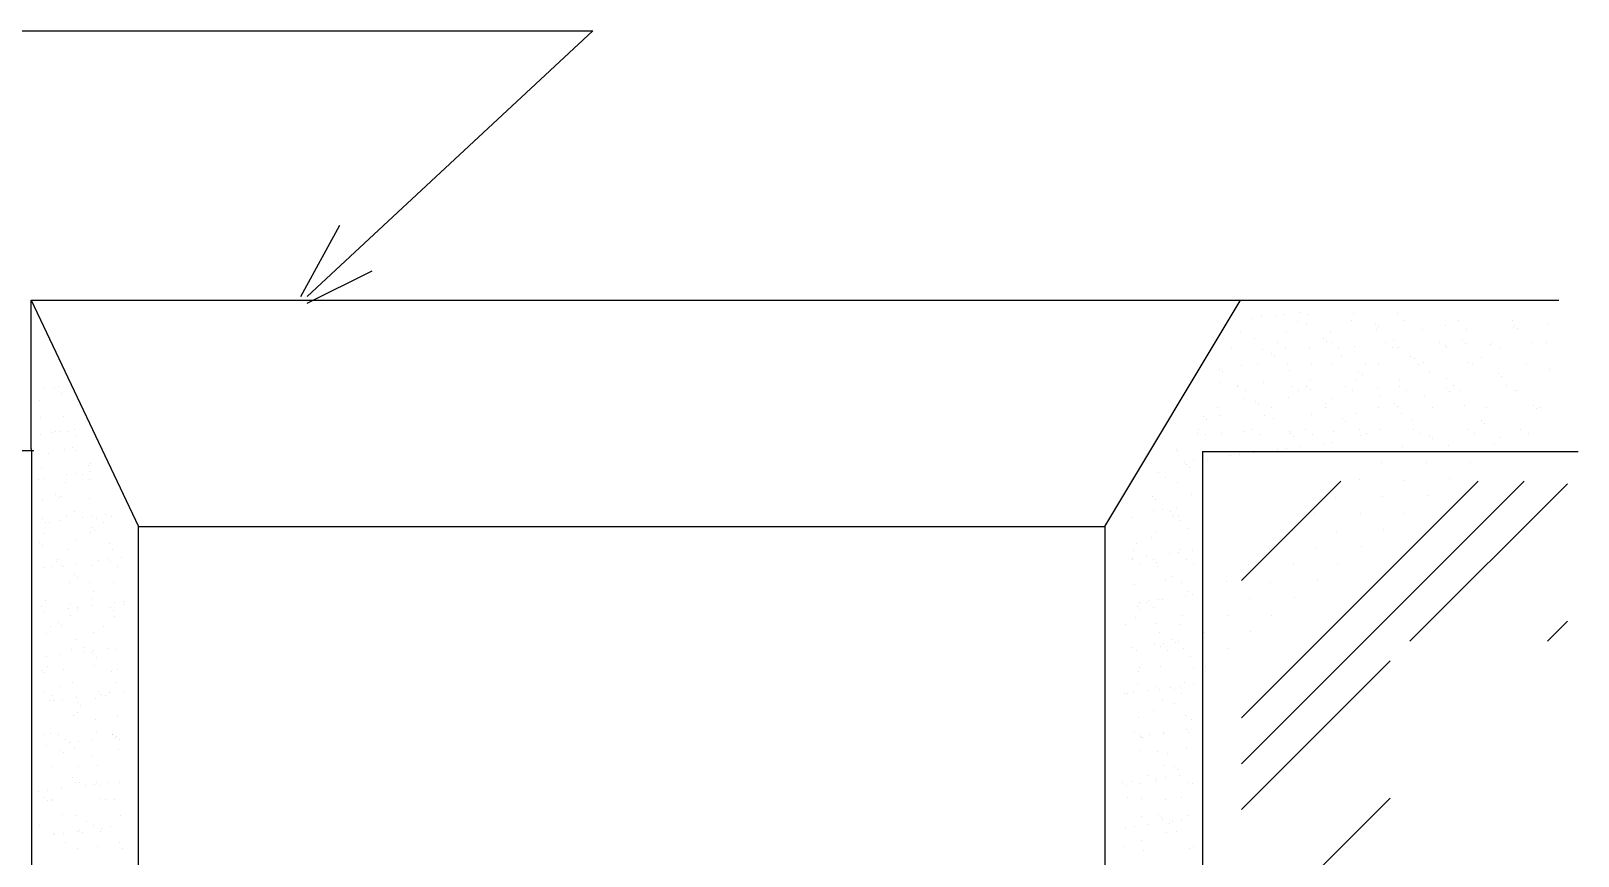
# Model space of a CAD drawing. Extents: x 0.035 to 0.854, y 0.057 to 0.57.
# Drawn here: x 0.81737 to 0.85431, y 0.36595 to 0.38567 of the extents above; entities that cross this region are included whole.
import ezdxf

# ---------------------------------------------------------------- set-up
doc = ezdxf.new("R2010")
doc.units = 0
doc.header["$LTSCALE"] = 500
doc.header["$MEASUREMENT"] = 0
doc.layers.get('0').update_dxf_attribs({"linetype": 'CONTINUOUS'})

# ---------------------------------------------------------------- blocks, each defined once
blk = doc.blocks.new('*X38')
at = {"color": 0, "linetype": 'Continuous'}
for p, q in [((-5.246, 27.899), (2.934, 36.08)), ((-5.246, 29.225), (1.608, 36.08)), ((-5.246, 33.203), (-2.369, 36.08)), ((-0.369, 31.451), (4.188, 36.008)), ((3.609, 31.451), (4.188, 32.031)), ((-5.246, 26.574), (-0.943, 30.877)), ((-5.246, 22.596), (-0.943, 26.9)), ((-5.246, 18.619), (-0.943, 22.922)), ((-5.246, 17.293), (-0.943, 21.596)), ((-5.246, 15.967), (-0.943, 20.27)), ((-9.439, 7.796), (-0.943, 16.293)), ((-39.087, 9.969), (-38.931, 10.125)), ((-36.185, 8.893), (-34.953, 10.125)), ((-35.218, 8.534), (-33.627, 10.125)), ((-34.251, 8.176), (-32.301, 10.125)), ((-31.349, 7.1), (-28.559, 9.89)), ((-18.775, 2.438), (-10.938, 10.275)), ((-28.447, 6.024), (-25.596, 8.875)), ((-27.48, 5.665), (-24.609, 8.537)), ((-26.513, 5.307), (-23.621, 8.199)), ((-19.743, 2.796), (-14.36, 8.179)), ((-23.611, 4.231), (-20.658, 7.184)), ((-20.71, 3.155), (-17.695, 6.169))]:
    blk.add_line(p, q, dxfattribs=at)
blk = doc.blocks.new('*X42')
at = {"color": 0, "linetype": 'Continuous'}
for p, q in [((-4.924, 40.778), (-4.924, 40.778)), ((-4.658, 40.867), (-4.658, 40.867)), ((-4.245, 40.868), (-4.245, 40.868)), ((-3.985, 40.902), (-3.985, 40.902)), ((-3.578, 40.955), (-3.578, 40.955)), ((-3.308, 40.915), (-3.308, 40.915)), ((-1.999, 40.932), (-1.999, 40.932)), ((-0.72, 40.926), (-0.72, 40.926)), ((-5.261, 40.404), (-5.261, 40.404)), ((-3.952, 40.421), (-3.952, 40.421)), ((-3.629, 40.717), (-3.629, 40.717)), ((-3.367, 40.661), (-3.367, 40.661)), ((-2.673, 40.415), (-2.673, 40.415)), ((-2.071, 40.72), (-2.071, 40.72)), ((-1.367, 40.644), (-1.367, 40.644)), ((-1.323, 40.463), (-1.323, 40.463)), ((-1.274, 40.559), (-1.274, 40.559)), ((-0.514, 40.722), (-0.514, 40.722)), ((-0.014, 40.48), (-0.014, 40.48)), ((0.664, 40.6), (0.664, 40.6)), ((1.043, 40.725), (1.043, 40.725)), ((1.265, 40.474), (1.265, 40.474)), ((2.6, 40.728), (2.6, 40.728)), ((2.615, 40.523), (2.615, 40.523)), ((2.664, 40.582), (2.664, 40.582)), ((2.757, 40.498), (2.757, 40.498)), ((3.612, 40.607), (3.612, 40.607)), ((-5.541, 39.945), (-5.541, 39.945)), ((-4.87, 40.222), (-4.87, 40.222)), ((-4.627, 39.903), (-4.627, 39.903)), ((-4.195, 40.083), (-4.195, 40.083)), ((-3.984, 39.948), (-3.984, 39.948)), ((-3.276, 39.952), (-3.276, 39.952)), ((-2.87, 40.205), (-2.87, 40.205)), ((-2.777, 40.12), (-2.777, 40.12)), ((-2.638, 40.085), (-2.638, 40.085)), ((-2.427, 39.951), (-2.427, 39.951)), ((-1.967, 39.969), (-1.967, 39.969)), ((-1.08, 40.088), (-1.08, 40.088)), ((-0.87, 39.954), (-0.87, 39.954)), ((-0.839, 40.161), (-0.839, 40.161)), ((-0.688, 39.963), (-0.688, 39.963)), ((0.477, 40.091), (0.477, 40.091)), ((0.662, 40.011), (0.662, 40.011)), ((0.687, 39.957), (0.687, 39.957)), ((1.161, 40.144), (1.161, 40.144)), ((1.254, 40.059), (1.254, 40.059)), ((1.971, 40.028), (1.971, 40.028)), ((2.034, 40.094), (2.034, 40.094)), ((2.245, 39.96), (2.245, 39.96)), ((3.192, 40.099), (3.192, 40.099)), ((3.591, 40.097), (3.591, 40.097)), ((-5.23, 39.441), (-5.23, 39.441)), ((-4.782, 39.462), (-4.782, 39.462)), ((-4.373, 39.766), (-4.373, 39.766)), ((-4.28, 39.682), (-4.28, 39.682)), ((-3.921, 39.457), (-3.921, 39.457)), ((-3.225, 39.465), (-3.225, 39.465)), ((-2.642, 39.451), (-2.642, 39.451)), ((-2.342, 39.722), (-2.342, 39.722)), ((-1.668, 39.468), (-1.668, 39.468)), ((-1.291, 39.5), (-1.291, 39.5)), ((-0.342, 39.705), (-0.342, 39.705)), ((-0.25, 39.62), (-0.25, 39.62)), ((-0.111, 39.47), (-0.111, 39.47)), ((0.017, 39.517), (0.017, 39.517)), ((1.296, 39.51), (1.296, 39.51)), ((1.446, 39.473), (1.446, 39.473)), ((1.689, 39.66), (1.689, 39.66)), ((3.004, 39.476), (3.004, 39.476)), ((-5.876, 39.327), (-5.876, 39.327)), ((-5.784, 39.243), (-5.784, 39.243)), ((-3.845, 39.283), (-3.845, 39.283)), ((-3.245, 38.989), (-3.245, 38.989)), ((-1.936, 39.005), (-1.936, 39.005)), ((-1.845, 39.266), (-1.845, 39.266)), ((-1.753, 39.181), (-1.753, 39.181)), ((-0.657, 38.999), (-0.657, 38.999)), ((0.185, 39.222), (0.185, 39.222)), ((0.694, 39.048), (0.694, 39.048)), ((2.186, 39.204), (2.186, 39.204)), ((2.278, 39.12), (2.278, 39.12)), ((3.667, 39.32), (3.667, 39.32)), ((-39.9, 38.763), (-39.9, 38.763)), ((-39.603, 38.765), (-39.603, 38.765)), ((-39.493, 38.816), (-39.493, 38.816)), ((-39.393, 38.631), (-39.393, 38.631)), ((-5.874, 38.946), (-5.874, 38.946)), ((-5.349, 38.844), (-5.349, 38.844)), ((-5.348, 38.828), (-5.348, 38.828)), ((-5.137, 38.693), (-5.137, 38.693)), ((-4.595, 38.94), (-4.595, 38.94)), ((-3.791, 38.831), (-3.791, 38.831)), ((-3.58, 38.696), (-3.58, 38.696)), ((-3.348, 38.827), (-3.348, 38.827)), ((-3.256, 38.743), (-3.256, 38.743)), ((-2.234, 38.833), (-2.234, 38.833)), ((-2.023, 38.699), (-2.023, 38.699)), ((-1.318, 38.783), (-1.318, 38.783)), ((-1.26, 38.536), (-1.26, 38.536)), ((-0.677, 38.836), (-0.677, 38.836)), ((-0.466, 38.702), (-0.466, 38.702)), ((0.049, 38.553), (0.049, 38.553)), ((0.683, 38.766), (0.683, 38.766)), ((0.775, 38.681), (0.775, 38.681)), ((0.88, 38.839), (0.88, 38.839)), ((1.091, 38.705), (1.091, 38.705)), ((2.437, 38.842), (2.437, 38.842)), ((2.648, 38.708), (2.648, 38.708)), ((2.713, 38.721), (2.713, 38.721)), ((-40.04, 38.407), (-40.04, 38.407)), ((-5.935, 38.207), (-5.935, 38.207)), ((-5.198, 38.477), (-5.198, 38.477)), ((-4.851, 38.388), (-4.851, 38.388)), ((-4.759, 38.304), (-4.759, 38.304)), ((-4.378, 38.21), (-4.378, 38.21)), ((-3.889, 38.494), (-3.889, 38.494)), ((-2.821, 38.344), (-2.821, 38.344)), ((-2.821, 38.213), (-2.821, 38.213)), ((-2.61, 38.488), (-2.61, 38.488)), ((-1.264, 38.215), (-1.264, 38.215)), ((-0.82, 38.327), (-0.82, 38.327)), ((-0.728, 38.242), (-0.728, 38.242)), ((0.293, 38.218), (0.293, 38.218)), ((1.21, 38.283), (1.21, 38.283)), ((1.85, 38.221), (1.85, 38.221)), ((3.211, 38.265), (3.211, 38.265)), ((3.303, 38.181), (3.303, 38.181)), ((3.407, 38.224), (3.407, 38.224)), ((-40.012, 37.917), (-40.012, 37.917)), ((-39.334, 37.961), (-39.334, 37.961)), ((-6.354, 37.949), (-6.354, 37.949)), ((-6.262, 37.865), (-6.262, 37.865)), ((-5.843, 37.983), (-5.843, 37.983)), ((-4.564, 37.977), (-4.564, 37.977)), ((-4.324, 37.905), (-4.324, 37.905)), ((-3.213, 38.025), (-3.213, 38.025)), ((-2.323, 37.888), (-2.323, 37.888)), ((-2.231, 37.803), (-2.231, 37.803)), ((-1.904, 38.042), (-1.904, 38.042)), ((-0.625, 38.036), (-0.625, 38.036)), ((-0.293, 37.844), (-0.293, 37.844)), ((1.708, 37.827), (1.708, 37.827)), ((1.8, 37.742), (1.8, 37.742)), ((-40.008, 37.444), (-40.008, 37.444)), ((-39.699, 37.494), (-39.699, 37.494)), ((-39.577, 37.519), (-39.577, 37.519)), ((-39.439, 37.529), (-39.439, 37.529)), ((-39.2, 37.513), (-39.2, 37.513)), ((-39.032, 37.582), (-39.032, 37.582)), ((-38.989, 37.379), (-38.989, 37.379)), ((-6.517, 37.465), (-6.517, 37.465)), ((-6.501, 37.573), (-6.501, 37.573)), ((-6.29, 37.439), (-6.29, 37.439)), ((-5.827, 37.466), (-5.827, 37.466)), ((-5.167, 37.514), (-5.167, 37.514)), ((-4.944, 37.576), (-4.944, 37.576)), ((-4.733, 37.441), (-4.733, 37.441)), ((-3.858, 37.531), (-3.858, 37.531)), ((-3.826, 37.449), (-3.826, 37.449)), ((-3.734, 37.365), (-3.734, 37.365)), ((-3.387, 37.579), (-3.387, 37.579)), ((-3.176, 37.444), (-3.176, 37.444)), ((-2.602, 37.2), (-2.602, 37.2)), ((-2.579, 37.524), (-2.579, 37.524)), ((-1.83, 37.581), (-1.83, 37.581)), ((-1.796, 37.405), (-1.796, 37.405)), ((-1.619, 37.447), (-1.619, 37.447)), ((-1.228, 37.573), (-1.228, 37.573)), ((-0.273, 37.584), (-0.273, 37.584)), ((-0.062, 37.45), (-0.062, 37.45)), ((0.205, 37.388), (0.205, 37.388)), ((0.297, 37.303), (0.297, 37.303)), ((1.284, 37.587), (1.284, 37.587)), ((1.495, 37.453), (1.495, 37.453)), ((2.235, 37.343), (2.235, 37.343)), ((2.841, 37.59), (2.841, 37.59)), ((3.052, 37.456), (3.052, 37.456)), ((-39.787, 36.893), (-39.787, 36.893)), ((-39.302, 36.998), (-39.302, 36.998)), ((-39.08, 37.063), (-39.08, 37.063)), ((-38.988, 36.978), (-38.988, 36.978)), ((-7.12, 37.003), (-7.12, 37.003)), ((-7.088, 36.952), (-7.088, 36.952)), ((-6.233, 36.722), (-6.233, 36.722)), ((-5.554, 36.812), (-5.554, 36.812)), ((-5.294, 36.846), (-5.294, 36.846)), ((-4.887, 36.899), (-4.887, 36.899)), ((-4.208, 36.989), (-4.208, 36.989)), ((-3.948, 37.023), (-3.948, 37.023)), ((-3.541, 37.076), (-3.541, 37.076)), ((-2.862, 37.166), (-2.862, 37.166)), ((-0.594, 37.072), (-0.594, 37.072)), ((0.757, 37.121), (0.757, 37.121)), ((2.065, 37.138), (2.065, 37.138)), ((-39.977, 36.48), (-39.977, 36.48)), ((-38.978, 36.295), (-38.978, 36.295)), ((-38.626, 36.529), (-38.626, 36.529)), ((-38.571, 36.348), (-38.571, 36.348)), ((-38.553, 36.58), (-38.553, 36.58)), ((-7.654, 36.318), (-7.654, 36.318)), ((-6.9, 36.634), (-6.9, 36.634)), ((-6.832, 36.571), (-6.832, 36.571)), ((-6.74, 36.487), (-6.74, 36.487)), ((-6.64, 36.669), (-6.64, 36.669)), ((-1.197, 36.61), (-1.197, 36.61)), ((0.112, 36.626), (0.112, 36.626)), ((1.391, 36.62), (1.391, 36.62)), ((-40.056, 36.141), (-40.056, 36.141)), ((-39.917, 36.171), (-39.917, 36.171)), ((-39.271, 36.034), (-39.271, 36.034)), ((-39.238, 36.261), (-39.238, 36.261)), ((-38.796, 36.261), (-38.796, 36.261)), ((-38.585, 36.127), (-38.585, 36.127)), ((-7.444, 36.184), (-7.444, 36.184)), ((-7.089, 36.039), (-7.089, 36.039)), ((-1.841, 36.115), (-1.841, 36.115)), ((-0.562, 36.109), (-0.562, 36.109)), ((0.788, 36.158), (0.788, 36.158)), ((-39.945, 35.517), (-39.945, 35.517)), ((-39.558, 35.685), (-39.558, 35.685)), ((-39.466, 35.6), (-39.466, 35.6)), ((-39.383, 35.641), (-39.383, 35.641)), ((-38.595, 35.565), (-38.595, 35.565)), ((-7.808, 35.65), (-7.808, 35.65)), ((-7.733, 35.545), (-7.733, 35.545)), ((-6.684, 35.7), (-6.684, 35.7)), ((-2.516, 35.598), (-2.516, 35.598)), ((-1.165, 35.646), (-1.165, 35.646)), ((0.143, 35.663), (0.143, 35.663)), ((-39.949, 35.006), (-39.949, 35.006)), ((-39.456, 34.937), (-39.456, 34.937)), ((-39.239, 35.071), (-39.239, 35.071)), ((-39.031, 35.202), (-39.031, 35.202)), ((-38.777, 35.027), (-38.777, 35.027)), ((-38.517, 35.061), (-38.517, 35.061)), ((-38.392, 35.009), (-38.392, 35.009)), ((-38.11, 35.115), (-38.11, 35.115)), ((-37.96, 35.065), (-37.96, 35.065)), ((-8.408, 35.027), (-8.408, 35.027)), ((-7.785, 35.223), (-7.785, 35.223)), ((-7.524, 35.258), (-7.524, 35.258)), ((-7.31, 35.194), (-7.31, 35.194)), ((-7.251, 35.066), (-7.251, 35.066)), ((-7.218, 35.109), (-7.218, 35.109)), ((-7.118, 35.311), (-7.118, 35.311)), ((-7.057, 35.076), (-7.057, 35.076)), ((-7.04, 34.932), (-7.04, 34.932)), ((-3.119, 35.135), (-3.119, 35.135)), ((-1.81, 35.152), (-1.81, 35.152)), ((-0.531, 35.145), (-0.531, 35.145)), ((-39.914, 34.553), (-39.914, 34.553)), ((-39.863, 34.884), (-39.863, 34.884)), ((-39.738, 34.872), (-39.738, 34.872)), ((-38.563, 34.602), (-38.563, 34.602)), ((-38.533, 34.746), (-38.533, 34.746)), ((-38.441, 34.661), (-38.441, 34.661)), ((-38.181, 34.875), (-38.181, 34.875)), ((-7.702, 34.581), (-7.702, 34.581)), ((-6.783, 34.71), (-6.783, 34.71)), ((-3.763, 34.64), (-3.763, 34.64)), ((-2.484, 34.634), (-2.484, 34.634)), ((-1.134, 34.683), (-1.134, 34.683)), ((-40.036, 34.307), (-40.036, 34.307)), ((-39.944, 34.222), (-39.944, 34.222)), ((-39.208, 34.107), (-39.208, 34.107)), ((-38.979, 34.389), (-38.979, 34.389)), ((-38.006, 34.263), (-38.006, 34.263)), ((-37.929, 34.101), (-37.929, 34.101)), ((-8.376, 34.064), (-8.376, 34.064)), ((-8.286, 34.272), (-8.286, 34.272)), ((-7.838, 34.445), (-7.838, 34.445)), ((-7.026, 34.112), (-7.026, 34.112)), ((-6.657, 34.077), (-6.657, 34.077)), ((-4.438, 34.123), (-4.438, 34.123)), ((-3.087, 34.172), (-3.087, 34.172)), ((-1.778, 34.188), (-1.778, 34.188)), ((-39.882, 33.59), (-39.882, 33.59)), ((-39.662, 33.616), (-39.662, 33.616)), ((-39.545, 33.754), (-39.545, 33.754)), ((-39.509, 33.824), (-39.509, 33.824)), ((-39.402, 33.65), (-39.402, 33.65)), ((-39.334, 33.62), (-39.334, 33.62)), ((-38.995, 33.703), (-38.995, 33.703)), ((-38.532, 33.639), (-38.532, 33.639)), ((-38.316, 33.793), (-38.316, 33.793)), ((-38.056, 33.827), (-38.056, 33.827)), ((-37.988, 33.757), (-37.988, 33.757)), ((-37.777, 33.623), (-37.777, 33.623)), ((-37.649, 33.881), (-37.649, 33.881)), ((-8.409, 33.846), (-8.409, 33.846)), ((-8.404, 33.811), (-8.404, 33.811)), ((-8.193, 33.677), (-8.193, 33.677)), ((-8.003, 33.9), (-8.003, 33.9)), ((-7.789, 33.816), (-7.789, 33.816)), ((-7.697, 33.731), (-7.697, 33.731)), ((-7.67, 33.618), (-7.67, 33.618)), ((-7.324, 33.989), (-7.324, 33.989)), ((-7.063, 34.024), (-7.063, 34.024)), ((-6.847, 33.814), (-6.847, 33.814)), ((-6.636, 33.68), (-6.636, 33.68)), ((-5.041, 33.66), (-5.041, 33.66)), ((-3.732, 33.677), (-3.732, 33.677)), ((-2.453, 33.671), (-2.453, 33.671)), ((-39.176, 33.144), (-39.176, 33.144)), ((-39.011, 33.368), (-39.011, 33.368)), ((-38.919, 33.283), (-38.919, 33.283)), ((-38.575, 33.137), (-38.575, 33.137)), ((-37.897, 33.138), (-37.897, 33.138)), ((-7.434, 33.193), (-7.434, 33.193)), ((-7.262, 33.333), (-7.262, 33.333)), ((-6.994, 33.149), (-6.994, 33.149)), ((-5.685, 33.166), (-5.685, 33.166)), ((-4.406, 33.159), (-4.406, 33.159)), ((-3.056, 33.208), (-3.056, 33.208)), ((-38.484, 32.885), (-38.484, 32.885)), ((-8.345, 33.1), (-8.345, 33.1)), ((-6.863, 32.755), (-6.863, 32.755)), ((-6.764, 32.877), (-6.764, 32.877)), ((-6.672, 32.792), (-6.672, 32.792)), ((-5.009, 32.697), (-5.009, 32.697)), ((-3.7, 32.713), (-3.7, 32.713)), ((-39.987, 32.446), (-39.987, 32.446)), ((-39.88, 32.292), (-39.88, 32.292)), ((-39.851, 32.627), (-39.851, 32.627)), ((-39.201, 32.382), (-39.201, 32.382)), ((-39.141, 32.502), (-39.141, 32.502)), ((-38.941, 32.416), (-38.941, 32.416)), ((-38.931, 32.368), (-38.931, 32.368)), ((-38.534, 32.47), (-38.534, 32.47)), ((-38.5, 32.675), (-38.5, 32.675)), ((-37.987, 32.429), (-37.987, 32.429)), ((-37.894, 32.344), (-37.894, 32.344)), ((-37.855, 32.559), (-37.855, 32.559)), ((-37.595, 32.593), (-37.595, 32.593)), ((-37.584, 32.505), (-37.584, 32.505)), ((-8.267, 32.438), (-8.267, 32.438)), ((-8.209, 32.578), (-8.209, 32.578)), ((-8.175, 32.353), (-8.175, 32.353)), ((-8, 32.559), (-8, 32.559)), ((-7.948, 32.613), (-7.948, 32.613)), ((-7.789, 32.425), (-7.789, 32.425)), ((-7.639, 32.654), (-7.639, 32.654)), ((-7.542, 32.666), (-7.542, 32.666)), ((-6.36, 32.648), (-6.36, 32.648)), ((-39.729, 31.882), (-39.729, 31.882)), ((-39.49, 31.99), (-39.49, 31.99)), ((-39.398, 31.905), (-39.398, 31.905)), ((-39.145, 32.181), (-39.145, 32.181)), ((-38.172, 31.885), (-38.172, 31.885)), ((-37.866, 32.174), (-37.866, 32.174)), ((-8.587, 31.938), (-8.587, 31.938)), ((-8.313, 32.137), (-8.313, 32.137)), ((-7.74, 31.955), (-7.74, 31.955)), ((-7.03, 31.941), (-7.03, 31.941)), ((-6.963, 32.185), (-6.963, 32.185)), ((-5.654, 32.202), (-5.654, 32.202)), ((-4.375, 32.196), (-4.375, 32.196)), ((-39.819, 31.663), (-39.819, 31.663)), ((-38.963, 31.507), (-38.963, 31.507)), ((-38.469, 31.712), (-38.469, 31.712)), ((-7.607, 31.691), (-7.607, 31.691)), ((-7.487, 31.379), (-7.487, 31.379)), ((-7.242, 31.499), (-7.242, 31.499)), ((-7.15, 31.414), (-7.15, 31.414)), ((-7.081, 31.432), (-7.081, 31.432)), ((-6.328, 31.685), (-6.328, 31.685)), ((-4.978, 31.733), (-4.978, 31.733)), ((-39.826, 31.005), (-39.826, 31.005)), ((-39.419, 31.058), (-39.419, 31.058)), ((-39.113, 31.217), (-39.113, 31.217)), ((-38.74, 31.148), (-38.74, 31.148)), ((-38.738, 31.25), (-38.738, 31.25)), ((-38.527, 31.116), (-38.527, 31.116)), ((-38.48, 31.182), (-38.48, 31.182)), ((-38.465, 31.051), (-38.465, 31.051)), ((-38.373, 30.966), (-38.373, 30.966)), ((-38.073, 31.236), (-38.073, 31.236)), ((-37.834, 31.211), (-37.834, 31.211)), ((-8.427, 31.255), (-8.427, 31.255)), ((-8.282, 31.173), (-8.282, 31.173)), ((-7.748, 31.344), (-7.748, 31.344)), ((-7.596, 31.307), (-7.596, 31.307)), ((-7.385, 31.173), (-7.385, 31.173)), ((-6.931, 31.222), (-6.931, 31.222)), ((-6.715, 31.016), (-6.715, 31.016)), ((-5.622, 31.239), (-5.622, 31.239)), ((-39.968, 30.612), (-39.968, 30.612)), ((-39.876, 30.527), (-39.876, 30.527)), ((-39.788, 30.7), (-39.788, 30.7)), ((-39.325, 30.63), (-39.325, 30.63)), ((-38.437, 30.748), (-38.437, 30.748)), ((-37.938, 30.568), (-37.938, 30.568)), ((-37.768, 30.632), (-37.768, 30.632)), ((-8.218, 30.577), (-8.218, 30.577)), ((-8.183, 30.686), (-8.183, 30.686)), ((-7.576, 30.727), (-7.576, 30.727)), ((-6.626, 30.689), (-6.626, 30.689)), ((-6.297, 30.721), (-6.297, 30.721)), ((-39.441, 30.129), (-39.441, 30.129)), ((-39.082, 30.254), (-39.082, 30.254)), ((-37.803, 30.248), (-37.803, 30.248)), ((-37.612, 30.002), (-37.612, 30.002)), ((-8.25, 30.21), (-8.25, 30.21)), ((-7.966, 30.021), (-7.966, 30.021)), ((-7.72, 30.121), (-7.72, 30.121)), ((-7.628, 30.036), (-7.628, 30.036)), ((-7.287, 30.111), (-7.287, 30.111)), ((-7.192, 30.055), (-7.192, 30.055)), ((-7.026, 30.145), (-7.026, 30.145)), ((-6.9, 30.259), (-6.9, 30.259)), ((-6.62, 30.198), (-6.62, 30.198)), ((-39.891, 29.995), (-39.891, 29.995)), ((-39.756, 29.736), (-39.756, 29.736)), ((-39.68, 29.861), (-39.68, 29.861)), ((-39.625, 29.737), (-39.625, 29.737)), ((-39.365, 29.771), (-39.365, 29.771)), ((-38.958, 29.825), (-38.958, 29.825)), ((-38.943, 29.673), (-38.943, 29.673)), ((-38.851, 29.588), (-38.851, 29.588)), ((-38.406, 29.785), (-38.406, 29.785)), ((-38.334, 29.998), (-38.334, 29.998)), ((-38.279, 29.914), (-38.279, 29.914)), ((-38.123, 29.864), (-38.123, 29.864)), ((-38.019, 29.948), (-38.019, 29.948)), ((-8.632, 29.933), (-8.632, 29.933)), ((-8.539, 29.918), (-8.539, 29.918)), ((-8.372, 29.968), (-8.372, 29.968)), ((-7.544, 29.764), (-7.544, 29.764)), ((-7.193, 29.638), (-7.193, 29.638)), ((-6.982, 29.921), (-6.982, 29.921)), ((-39.05, 29.29), (-39.05, 29.29)), ((-38.921, 29.378), (-38.921, 29.378)), ((-38.416, 29.19), (-38.416, 29.19)), ((-37.771, 29.284), (-37.771, 29.284)), ((-8.219, 29.247), (-8.219, 29.247)), ((-7.78, 29.434), (-7.78, 29.434)), ((-6.868, 29.295), (-6.868, 29.295)), ((-6.696, 29.182), (-6.696, 29.182)), ((-39.919, 28.751), (-39.919, 28.751)), ((-39.725, 28.773), (-39.725, 28.773)), ((-39.487, 28.743), (-39.487, 28.743)), ((-38.374, 28.822), (-38.374, 28.822)), ((-37.93, 28.746), (-37.93, 28.746)), ((-37.918, 28.734), (-37.918, 28.734)), ((-37.818, 28.68), (-37.818, 28.68)), ((-8.346, 28.8), (-8.346, 28.8)), ((-8.199, 28.743), (-8.199, 28.743)), ((-8.171, 28.699), (-8.171, 28.699)), ((-8.135, 28.666), (-8.135, 28.666)), ((-7.911, 28.734), (-7.911, 28.734)), ((-7.513, 28.801), (-7.513, 28.801)), ((-7.505, 28.787), (-7.505, 28.787)), ((-6.826, 28.877), (-6.826, 28.877)), ((-6.789, 28.803), (-6.789, 28.803)), ((-39.843, 28.414), (-39.843, 28.414)), ((-39.421, 28.295), (-39.421, 28.295)), ((-39.276, 28.609), (-39.276, 28.609)), ((-39.164, 28.503), (-39.164, 28.503)), ((-39.019, 28.327), (-39.019, 28.327)), ((-38.904, 28.537), (-38.904, 28.537)), ((-38.497, 28.591), (-38.497, 28.591)), ((-37.826, 28.649), (-37.826, 28.649)), ((-37.74, 28.321), (-37.74, 28.321)), ((-37.719, 28.612), (-37.719, 28.612)), ((-8.187, 28.283), (-8.187, 28.283)), ((-8.106, 28.658), (-8.106, 28.658)), ((-7.671, 28.26), (-7.671, 28.26)), ((-6.837, 28.332), (-6.837, 28.332)), ((-39.693, 27.809), (-39.693, 27.809)), ((-39.329, 28.21), (-39.329, 28.21)), ((-38.894, 27.812), (-38.894, 27.812)), ((-38.517, 28.126), (-38.517, 28.126)), ((-38.343, 27.858), (-38.343, 27.858)), ((-7.481, 27.837), (-7.481, 27.837)), ((-7.376, 28.182), (-7.376, 28.182)), ((-7.174, 27.804), (-7.174, 27.804)), ((-39.083, 27.491), (-39.083, 27.491)), ((-38.987, 27.364), (-38.987, 27.364)), ((-38.872, 27.357), (-38.872, 27.357)), ((-38.397, 27.356), (-38.397, 27.356)), ((-38.036, 27.357), (-38.036, 27.357)), ((-37.708, 27.357), (-37.708, 27.357)), ((-8.677, 27.365), (-8.677, 27.365)), ((-8.39, 27.376), (-8.39, 27.376)), ((-8.156, 27.32), (-8.156, 27.32)), ((-7.942, 27.548), (-7.942, 27.548)), ((-7.731, 27.414), (-7.731, 27.414)), ((-7.71, 27.466), (-7.71, 27.466)), ((-7.45, 27.5), (-7.45, 27.5)), ((-7.082, 27.719), (-7.082, 27.719)), ((-7.044, 27.553), (-7.044, 27.553)), ((-6.805, 27.368), (-6.805, 27.368)), ((-6.647, 27.321), (-6.647, 27.321)), ((-40.049, 27.092), (-40.049, 27.092)), ((-39.9, 26.917), (-39.9, 26.917)), ((-39.789, 27.126), (-39.789, 27.126)), ((-39.67, 26.871), (-39.67, 26.871)), ((-39.382, 27.18), (-39.382, 27.18)), ((-38.703, 27.269), (-38.703, 27.269)), ((-38.443, 27.303), (-38.443, 27.303)), ((-38.311, 26.895), (-38.311, 26.895)), ((-38.304, 27.271), (-38.304, 27.271)), ((-38.113, 26.873), (-38.113, 26.873)), ((-37.869, 26.873), (-37.869, 26.873)), ((-8.585, 27.28), (-8.585, 27.28)), ((-8.529, 26.927), (-8.529, 26.927)), ((-8.15, 26.882), (-8.15, 26.882)), ((-7.45, 26.874), (-7.45, 26.874)), ((-6.972, 26.93), (-6.972, 26.93)), ((-39.807, 26.833), (-39.807, 26.833)), ((-39.662, 26.846), (-39.662, 26.846)), ((-39.372, 26.434), (-39.372, 26.434)), ((-7.652, 26.426), (-7.652, 26.426)), ((-40.026, 26.102), (-40.026, 26.102)), ((-38.956, 26.4), (-38.956, 26.4)), ((-38.875, 25.978), (-38.875, 25.978)), ((-38.679, 26.239), (-38.679, 26.239)), ((-38.469, 26.105), (-38.469, 26.105)), ((-38.242, 26.035), (-38.242, 26.035)), ((-37.982, 26.069), (-37.982, 26.069)), ((-37.677, 26.394), (-37.677, 26.394)), ((-8.595, 26.054), (-8.595, 26.054)), ((-8.335, 26.089), (-8.335, 26.089)), ((-8.124, 26.356), (-8.124, 26.356)), ((-7.929, 26.142), (-7.929, 26.142)), ((-7.56, 26.341), (-7.56, 26.341)), ((-7.538, 26.296), (-7.538, 26.296)), ((-7.327, 26.162), (-7.327, 26.162)), ((-7.249, 26.232), (-7.249, 26.232)), ((-6.989, 26.266), (-6.989, 26.266)), ((-6.774, 26.405), (-6.774, 26.405)), ((-39.63, 25.883), (-39.63, 25.883)), ((-39.588, 25.858), (-39.588, 25.858)), ((-39.328, 25.892), (-39.328, 25.892)), ((-39.267, 25.619), (-39.267, 25.619)), ((-38.921, 25.946), (-38.921, 25.946)), ((-38.783, 25.893), (-38.783, 25.893)), ((-38.28, 25.931), (-38.28, 25.931)), ((-37.71, 25.621), (-37.71, 25.621)), ((-8.125, 25.675), (-8.125, 25.675)), ((-7.418, 25.91), (-7.418, 25.91)), ((-7.125, 25.943), (-7.125, 25.943)), ((-38.924, 25.437), (-38.924, 25.437)), ((-38.348, 25.495), (-38.348, 25.495)), ((-37.645, 25.431), (-37.645, 25.431)), ((-8.628, 25.504), (-8.628, 25.504)), ((-8.093, 25.393), (-8.093, 25.393)), ((-6.742, 25.442), (-6.742, 25.442)), ((-6.627, 25.487), (-6.627, 25.487))]:
    blk.add_line(p, q, dxfattribs=at)

msp = doc.modelspace()

# ---------------------------------------------------------------- linework, layer by layer
at = {"linetype": 'Continuous'}
for p, q in [((0.79048, 0.385666), (0.830785, 0.385666)), ((0.830785, 0.385666), (0.823964, 0.379318)), ((0.823809, 0.379318), (0.824739, 0.381021)), ((0.823964, 0.379163), (0.825514, 0.379937)), ((0.817372, 0.375682), (0.817372, 0.379234)), ((0.817372, 0.379234), (0.85385, 0.379234)), ((0.817372, 0.379234), (0.819936, 0.373827)), ((0.843012, 0.373827), (0.846244, 0.379214)), ((0.817371, 0.375683), (0.817382, 0.375619)), ((0.817382, 0.375619), (0.817382, 0.357)), ((0.845345, 0.375619), (0.845345, 0.357)), ((0.845345, 0.375619), (0.854309, 0.375619)), ((0.819936, 0.373827), (0.843012, 0.373827)), ((0.819936, 0.358525), (0.819936, 0.373827)), ((0.843012, 0.373827), (0.843012, 0.358147))]:
    msp.add_line(p, q, dxfattribs=at)
msp.add_lwpolyline([(0.595377, 0.37564), (0.621061, 0.37564), (0.621061, 0.346187), (0.637233, 0.346187), (0.637233, 0.37564), (0.662917, 0.37564), (0.662917, 0.357113), (0.680515, 0.351888), (0.690028, 0.357588), (0.690028, 0.37564), (0.817435, 0.37564)])

# ---------------------------------------------------------------- block references
at = {"linetype": 'Continuous', "xscale": 0.0008250000000000001, "yscale": 0.0008250000000000001, "zscale": 0.0008250000000000001}
for name in ['*X42', '*X38']:
    msp.add_blockref(name, (0.850598, 0.345142), dxfattribs=at)

doc.saveas('drawing.dxf')
